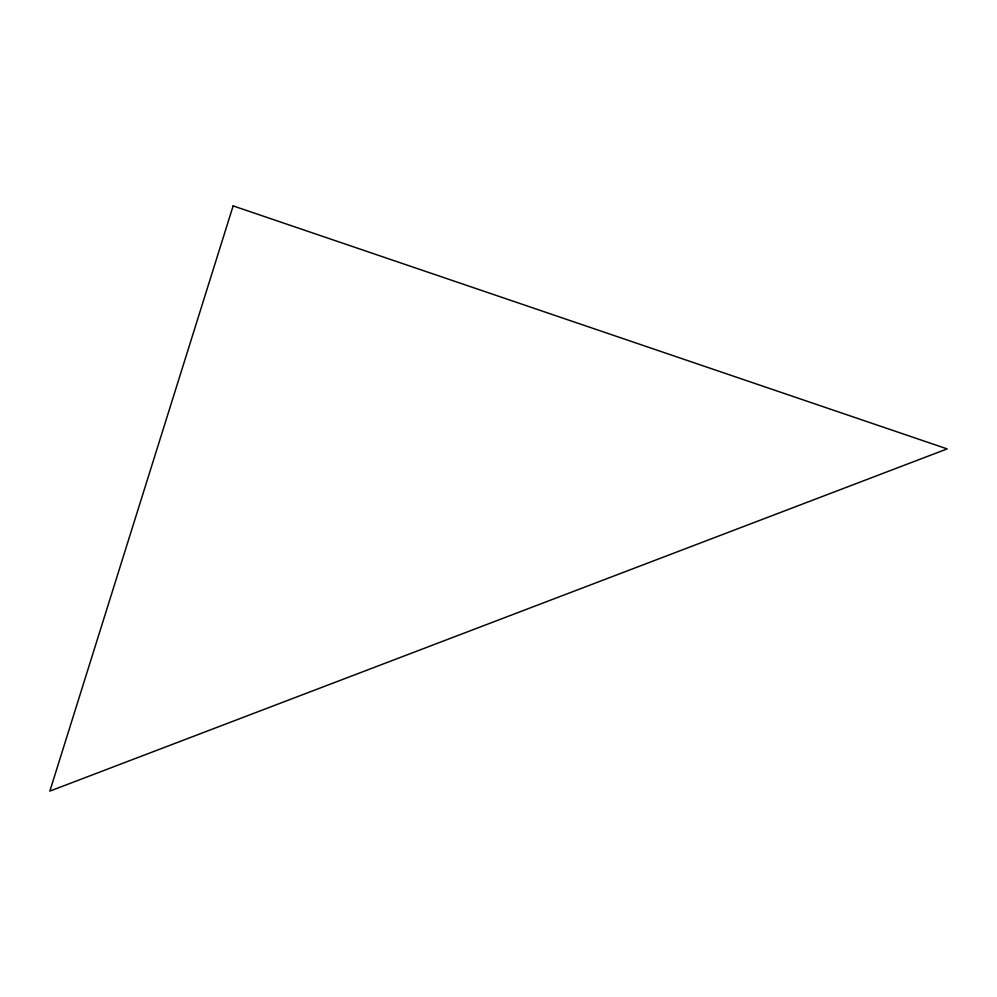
<?xml version="1.0" encoding="UTF-8"?>
<svg xmlns="http://www.w3.org/2000/svg" width="997" height="997" viewBox="0 0 997 997"><rect width="100%" height="100%" fill="white"/><g stroke="black" fill="none" stroke-linecap="round" stroke-linejoin="round"><path stroke-width="1.5" d="M233.136 205.893L49.85 791.107L947.15 448.899L233.136 205.893"/></g></svg>
